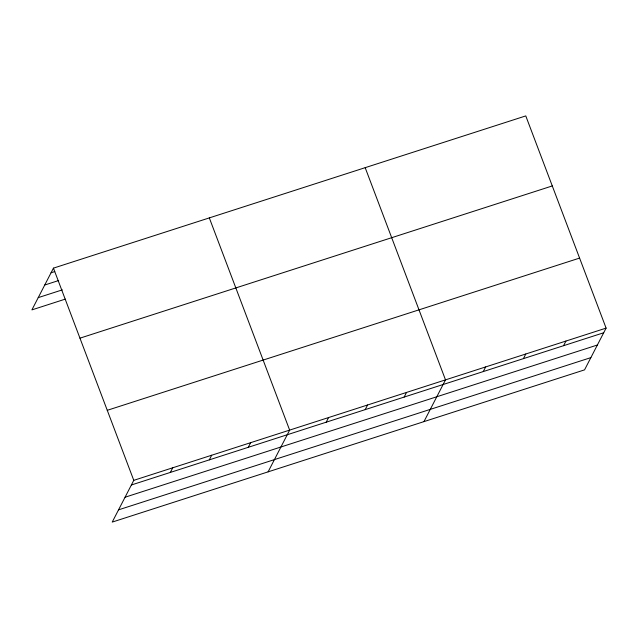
<?xml version="1.0" encoding="UTF-8"?>
<svg xmlns="http://www.w3.org/2000/svg" width="638" height="638" viewBox="0 0 638 638"><rect width="100%" height="100%" fill="white"/><g stroke="black" fill="none" stroke-linecap="round" stroke-linejoin="round"><path stroke-width="0.96" d="M606.1 328.115L133.773 480.342L112.224 522.091L584.552 369.865L606.1 328.115L525.776 115.909L53.448 268.135L31.9 309.885L65.299 299.118M170.346 472.423L172.738 467.782M209.312 459.862L211.704 455.221M248.278 447.31L250.67 442.668M268.096 471.857L289.644 430.108L209.32 217.901M326.209 422.189L328.61 417.547M365.183 409.628L367.576 404.986M404.149 397.075L406.542 392.434M423.959 421.622L445.507 379.873L365.183 167.666M483.261 371.579L485.654 366.938M523.407 358.636L525.808 353.994M563.553 345.7L565.954 341.059M51.056 272.777L54.764 271.581M44.732 285.019L58.648 280.537M38.224 297.635L62.341 289.859M79.957 338.164L552.285 185.937M107.264 410.314L579.591 258.087M131.38 484.984L603.707 332.757M125.056 497.225L597.383 345.006M118.548 509.842L590.876 357.623M53.448 268.135L133.773 480.342"/></g></svg>
